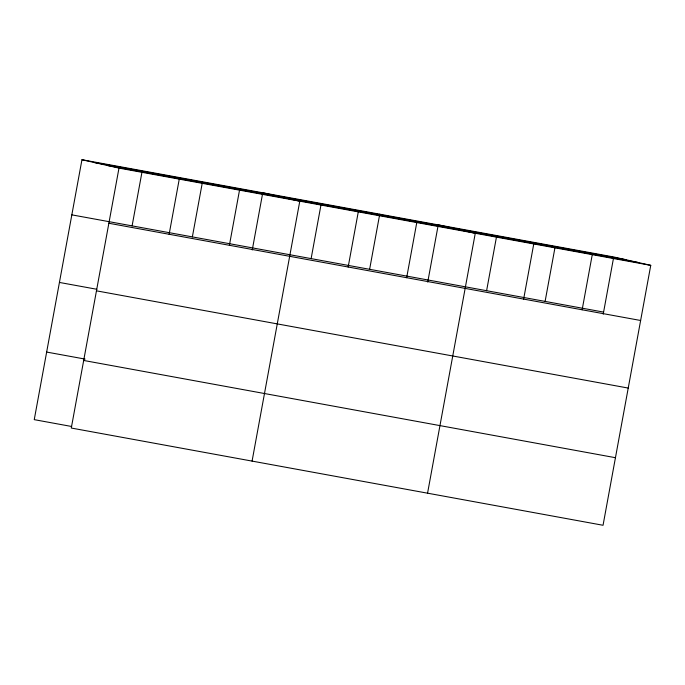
<?xml version="1.0" encoding="UTF-8"?>
<svg xmlns="http://www.w3.org/2000/svg" width="685" height="685" viewBox="0 0 685 685"><rect width="100%" height="100%" fill="white"/><g stroke="black" fill="none" stroke-linecap="round" stroke-linejoin="round"><path stroke-width="1.03" d="M81.952 159.725L118.984 168.116L71.283 428.039L603.048 525.275L650.75 265.352L613.717 256.961L81.952 159.725L34.25 419.648L71.66 426.49M132.102 225.879L142.035 171.781M169.135 234.27L179.256 179.136M192.365 236.899L202.298 182.801M229.398 245.29L239.519 190.156M252.26 249.965L262.56 193.821M252.08 461.099L299.79 201.176L262.757 192.785M311.127 258.613L321.059 204.515M348.16 267.013L358.281 211.87M369.626 269.308L379.738 214.174M406.659 277.708L416.771 222.574M427.74 282.057L438.049 225.913M427.56 493.191L475.27 233.268L438.237 224.868M486.607 290.697L496.539 236.608M523.64 299.097L533.761 243.963M545.106 301.4L555.03 247.302M582.139 309.791L592.26 254.657M603.22 314.141L613.529 257.997M94.179 162.491L625.936 259.726M106.766 165.35L638.531 262.578M118.984 168.116L650.75 265.352M71.839 214.859L603.596 312.095M108.872 223.259L640.629 320.486M59.432 282.443L96.842 289.275M96.465 290.834L628.231 388.07M46.657 352.064L85.103 359.094M83.69 360.464L615.447 457.7"/></g></svg>
